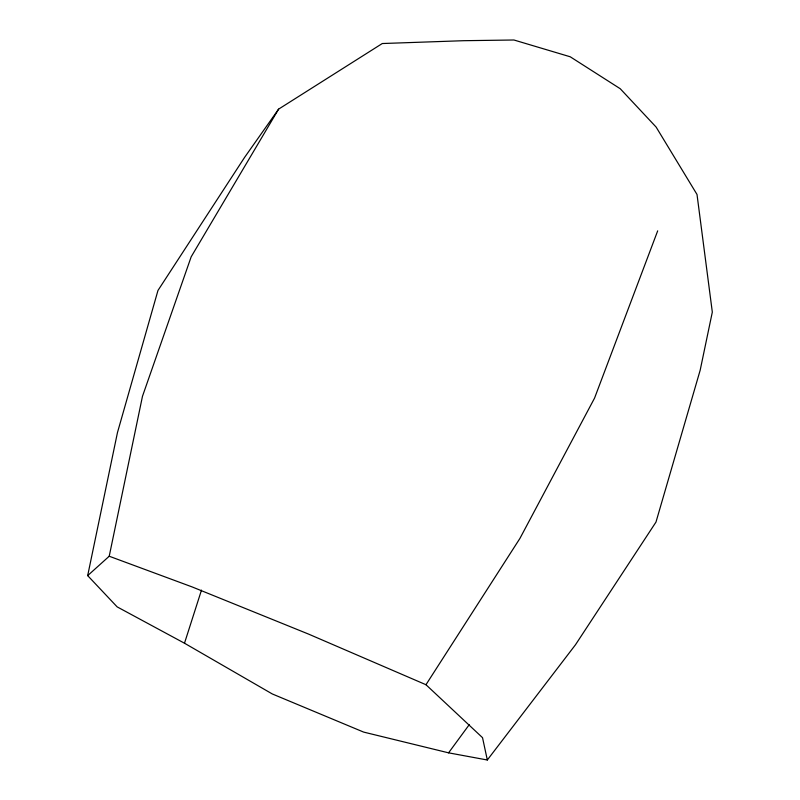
<?xml version="1.0" encoding="UTF-8"?>
<svg xmlns="http://www.w3.org/2000/svg" width="800" height="800" viewBox="0 0 800 800"><rect width="100%" height="100%" fill="white"/><g stroke="black" fill="none" stroke-linecap="round" stroke-linejoin="round"><path stroke-width="1.2" d="M87.68 575.62L117.46 432.58L157.97 290.46L244.59 157.39L278.6 109.14L382.28 43.53L463.58 40.7L513.93 40L570.22 56.78L620.24 88.73L656.12 127.07L697.01 194.47L712.32 312.11L700.17 370.23L655.98 522.09L575.49 644.75L487.32 760L448.58 752.84L363.64 732.09L272.32 693.97L184.49 643.22L117.14 606.87L87.68 575.62L109.22 556.23L142.48 396.29L191.17 256.82L278.6 109.14M184.49 643.22L201.49 590.11M657.69 230.84L594.55 398.12L519.93 538.41L425.97 684.72L482.53 737.68L487.32 760M448.58 752.84L469.24 724.68M109.22 556.23L192.22 586.96L308.48 634.06L425.97 684.72"/></g></svg>
